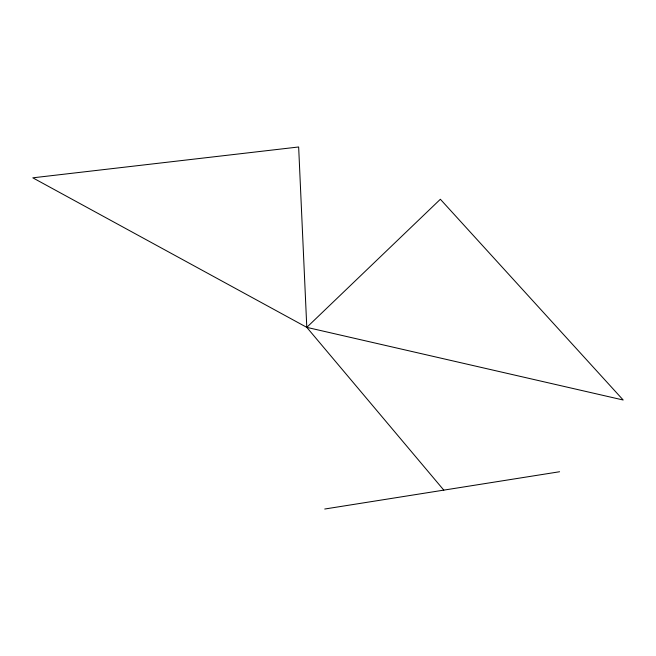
<?xml version="1.0" encoding="UTF-8"?>
<svg xmlns="http://www.w3.org/2000/svg" width="656" height="656" viewBox="0 0 656 656"><rect width="100%" height="100%" fill="white"/><g stroke="black" fill="none" stroke-linecap="round" stroke-linejoin="round"><path stroke-width="0.98" d="M306.795 327.36L440.365 199.26L623.2 400.012L306.795 327.36L32.8 177.825L298.652 146.977L306.795 327.36L443.8 490.122M324.736 509.023L559.584 471.746"/></g></svg>
